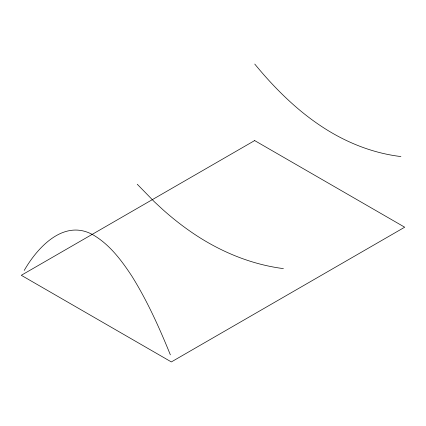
<?xml version="1.0" encoding="UTF-8"?>
<svg xmlns="http://www.w3.org/2000/svg" width="426" height="426" viewBox="0 0 426 426"><rect width="100%" height="100%" fill="white"/><g stroke="black" fill="none" stroke-linecap="round" stroke-linejoin="round"><path stroke-width="0.64" d="M24.213 270.451C37.903 246.595 65.141 217.532 94.647 235.807C110.472 245.584 121.767 260.813 131.847 276.112C147.337 300.964 159.356 327.754 170.363 354.831M400.914 156.56C373.937 153.36 348.079 143.274 325.198 128.78A214.363 123.764 60 0 1 298.168 108.843C282.305 95.355 267.949 80.173 254.764 64.07M283.397 268.609C249.545 264.264 217.398 250.408 189.581 230.876A238.379 137.63 60 0 1 163.041 209.805L154.361 201.78L137.247 184.234M254.652 140.575L21.3 275.297L171.348 361.93L404.7 227.202L254.652 140.575"/></g></svg>
